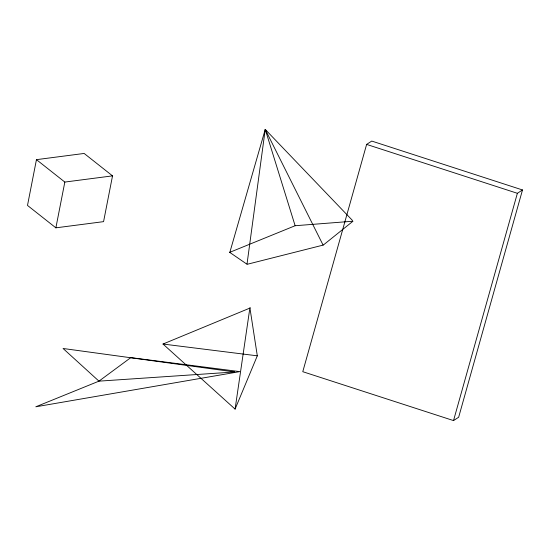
<?xml version="1.0" encoding="UTF-8"?>
<svg xmlns="http://www.w3.org/2000/svg" width="550" height="550" viewBox="0 0 550 550"><rect width="100%" height="100%" fill="white"/><g stroke="black" fill="none" stroke-linecap="round" stroke-linejoin="round"><path stroke-width="0.82" d="M247.026 264.007L265.238 129.415L352.502 220.488M235.084 409.104L249.906 307.821L257.311 355.829L235.084 409.104L162.999 344.039L250.367 307.89M36.451 159.651L27.5 205.425L55.873 227.837L103.572 221.643L112.523 175.869L84.15 153.45L36.451 159.651L64.831 182.064L112.523 175.869M55.873 227.837L64.831 182.064M366.623 144.403L302.775 371.697L453.523 420.585L458.652 417.251L522.5 189.956L371.752 141.068L366.623 144.403L517.371 193.298L522.5 189.956M453.523 420.585L517.371 193.298M229.776 252.526L265.238 129.415L323.077 245.073M295.13 225.727L229.701 252.361L247.115 264.309L323.297 245.059L352.976 221.217L295.13 225.727L265.238 129.415M162.999 344.039L257.311 355.829M130.79 357.631L98.952 381.15L35.812 406.794L239.807 371.621L130.79 357.631M234.589 371.972L98.952 381.15L63.057 348.48L234.589 371.972"/></g></svg>
